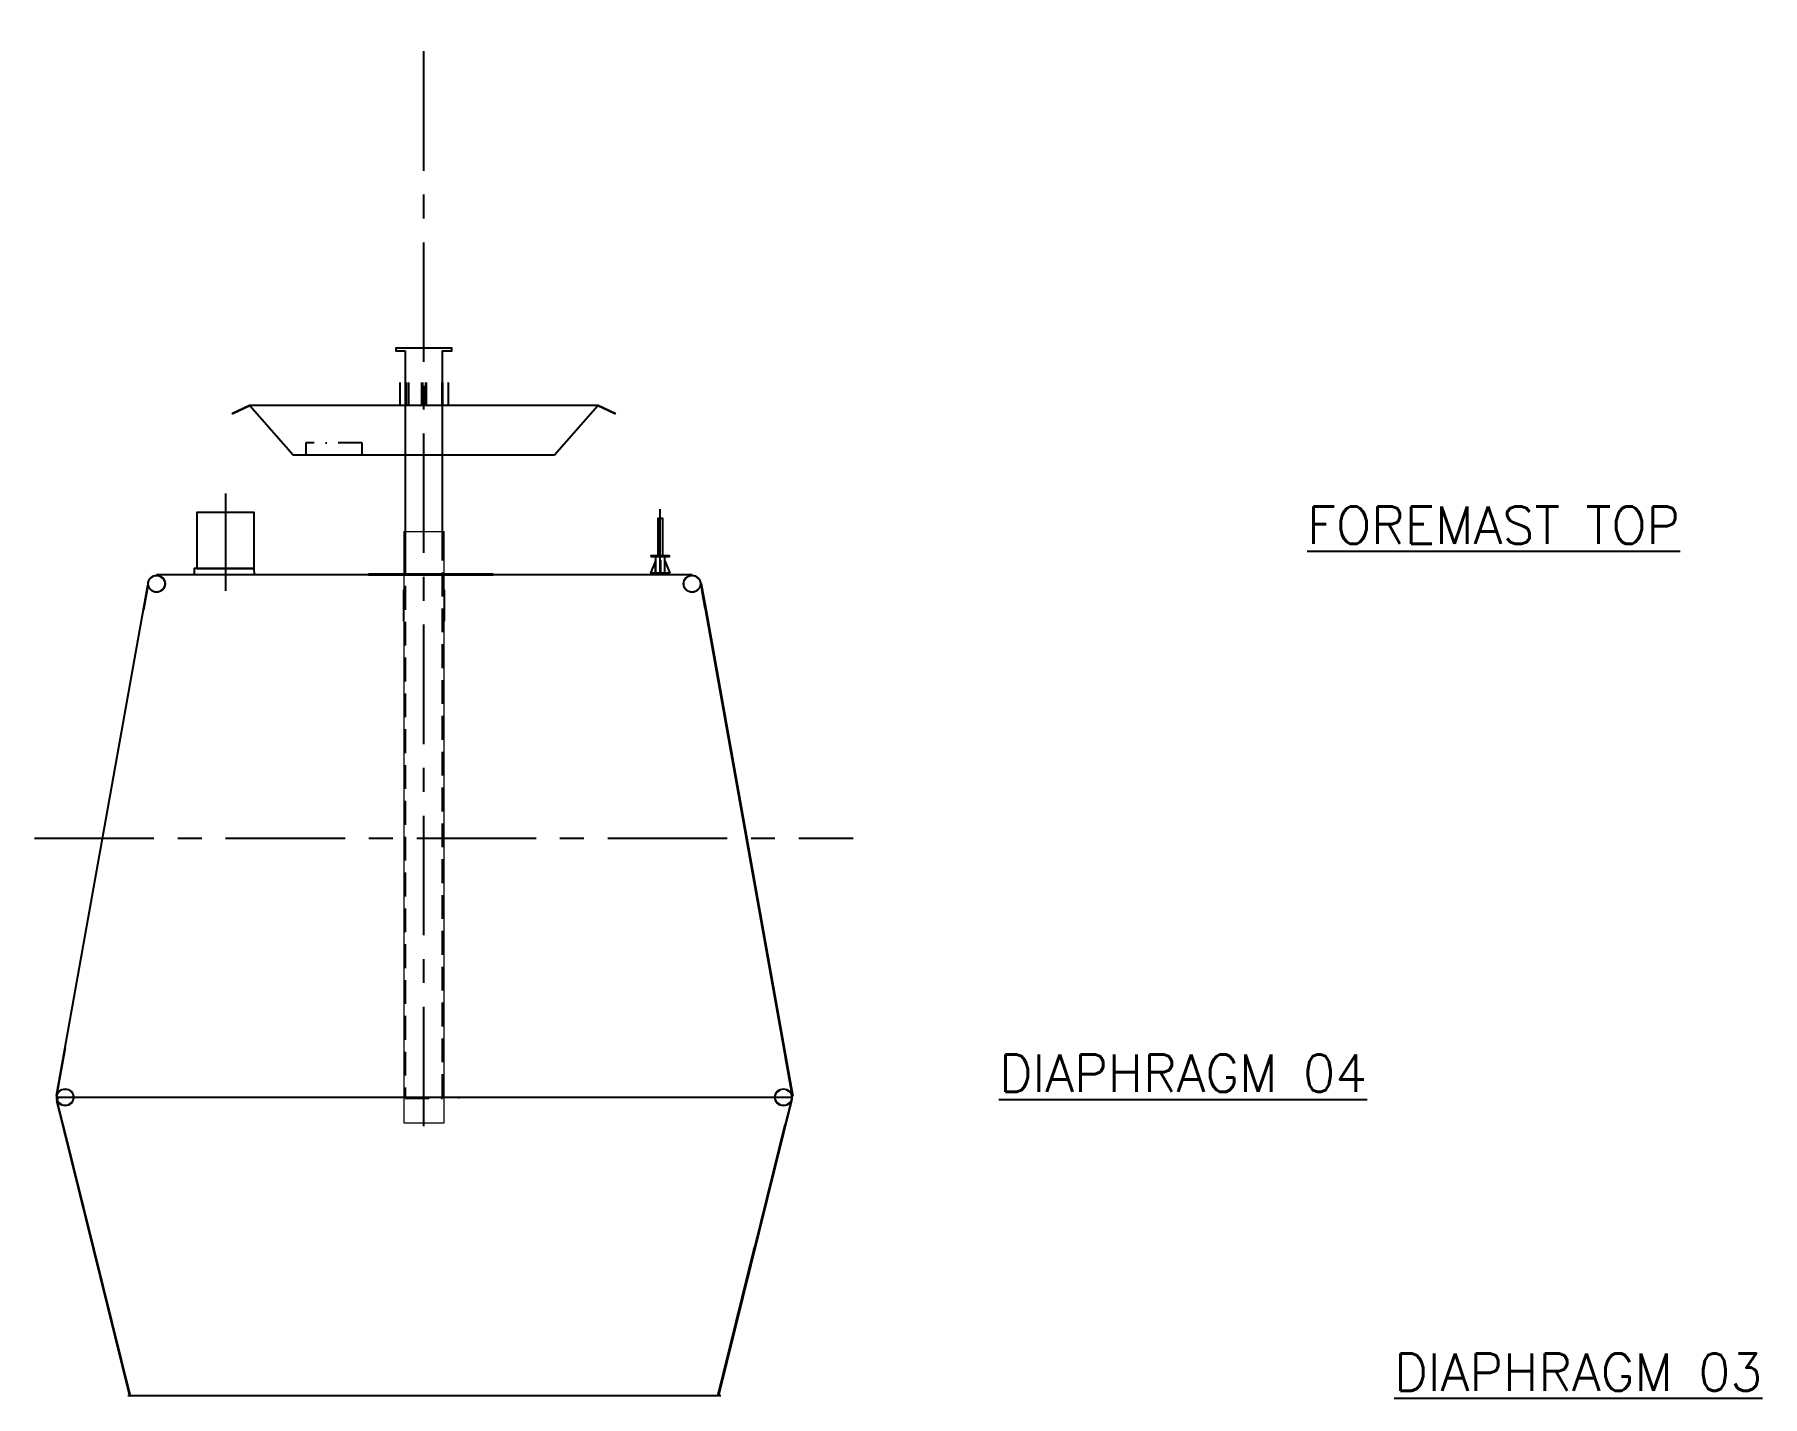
# Model space of a CAD drawing. Header units: inches. Extents: x -439515 to 171412, y -8673 to 415183.
# Drawn here: x 96669 to 109330, y 348105 to 358081 of the extents above; entities that cross this region are included whole.
import ezdxf
from ezdxf.enums import TextEntityAlignment as Align

# ---------------------------------------------------------------- set-up
doc = ezdxf.new("R2010")
doc.units = ezdxf.units.IN
doc.header["$LTSCALE"] = 700
doc.header["$MEASUREMENT"] = 0
for name, pattern in [('CENTER', [2, 1.25, -0.25, 0.25, -0.25]), ('DASHDOT2', [0.5, 0.25, -0.125, 0, -0.125]), ('HIDDEN', [0.375, 0.25, -0.125])]:
    doc.linetypes.add(name, pattern=pattern)
for name, color, linetype in [('10001', 7, 'Continuous'), ('8001', 7, 'Continuous'), ('ASTER COMPLEX', 7, 'Continuous'), ('ChangeDec05', 254, 'Continuous'), ('NOTCH1', 7, 'Continuous'), ('PLAT1', 3, 'Continuous'), ('STIF3', 3, 'Continuous'), ('WEAPON TEXT', 7, 'Continuous')]:
    doc.layers.add(name, color=color, linetype=linetype)
doc.styles.add('ROMANS', font='romans')

# ---------------------------------------------------------------- blocks, each defined once
blk = doc.blocks.new('1111')
blk.add_line((109653, 321957), (109653, 322482))
at = {"color": 3}
blk.add_lwpolyline([(109633, 322106), (109673, 322106), (109673, 322406), (109633, 322406)], close=True, dxfattribs=at)
for points in [[(109578, 322101), (109728, 322101), (109728, 322106), (109578, 322106)], [(109578, 321957), (109728, 321957), (109728, 321967), (109578, 321967)], [(109648, 321967), (109658, 321967), (109658, 322067), (109648, 322067)]]:
    blk.add_lwpolyline(points, close=True)
for points in [[(109615, 322106), (109615, 321967), (109690, 321967), (109690, 322106)], [(109575, 321967), (109615, 321967), (109615, 322067), (109575, 321967)], [(109730, 321967), (109690, 321967), (109690, 322067), (109730, 321967)]]:
    blk.add_lwpolyline(points)

msp = doc.modelspace()

# ---------------------------------------------------------------- linework, layer by layer
at = {"linetype": 'CENTER'}
for p, q in [((99522.1, 350083.5), (99522.1, 358081.3)), ((96669.2, 352194.2), (102667.5, 352194.2))]:
    msp.add_line(p, q, dxfattribs=at)
at = {"color": 3}
for p, q in [((99345.3, 355531.8), (99345.3, 355365.3)), ((99385.2, 355531.8), (99385.2, 355365.3)), ((99391.6, 355531.8), (99391.6, 355365.3)), ((99408, 355531.8), (99408, 355365.3)), ((99505, 355531.8), (99505, 355365.3)), ((99510.7, 355531.8), (99510.7, 355365.3)), ((99533.5, 355531.8), (99533.5, 355365.3)), ((99539.2, 355531.8), (99539.2, 355365.3)), ((99652.6, 355531.8), (99652.6, 355365.3)), ((99659, 355531.8), (99659, 355365.3)), ((99659, 355531.8), (99659, 355365.3)), ((99698.9, 355531.8), (99698.9, 355365.3))]:
    msp.add_line(p, q, dxfattribs=at)
at = {"color": 5}
for points in [[(99659, 354305.2), (99659, 355764.5), (99727.4, 355764.5), (99727.4, 355783.6), (99316.8, 355783.6), (99316.8, 355764.5), (99385.2, 355764.5)], [(99385.2, 355764.5), (99385.2, 354305.2)]]:
    msp.add_lwpolyline(points, dxfattribs=at)
msp.add_lwpolyline([(100479.3, 355000.3), (98564.6, 355000.3), (98247.7, 355361.7), (98122.5, 355303.3), (98120.6, 355307.5), (98244.6, 355365.3), (100799.3, 355365.3), (100923.3, 355307.5), (100921.4, 355303.3), (100796.1, 355361.7), (100479.3, 355000.3)])
at = {"linetype": 'DASHDOT2'}
msp.add_lwpolyline([(99068.6, 355000.3), (99068.6, 355091.6), (98658, 355091.6), (98658, 355000.3)], dxfattribs=at)
at = {"color": 5, "linetype": 'HIDDEN'}
msp.add_lwpolyline([(99385.2, 354305.2), (99385.2, 350290.2), (99659, 350290.2), (99659, 354305.2)], dxfattribs=at)
at = {"layer": '10001', "color": 7, "lineweight": 0}
for p, q in [((99375.4, 354442), (99671, 354442)), ((99375.4, 354442), (99375.4, 350108.2)), ((99671, 350108.2), (99671, 354442)), ((99375.4, 350108.2), (99671, 350108.2))]:
    msp.add_line(p, q, dxfattribs=at)
for points in [[(97517.7, 354012.6, -0.414212), (97517.7, 354103.8, -0.414212), (97608.9, 354103.8, -0.414212), (97608.9, 354012.6, -0.414212), (97517.7, 354012.6), (97517.7, 354016.8), (97521.9, 354016.8, -0.4142212), (97521.9, 354099.5, -0.4142212), (97604.6, 354099.5, -0.4142212), (97604.6, 354016.8, -0.4142212), (97521.9, 354016.8, -0.4142212)], [(101441.3, 354012.6, -0.414212), (101441.3, 354103.7, -0.414212), (101532.5, 354103.7, -0.414212), (101532.5, 354012.6, -0.414212), (101441.3, 354012.6), (101441.3, 354016.8), (101445.5, 354016.8, -0.4142073), (101445.5, 354099.5, -0.4142212), (101528.2, 354099.5, -0.4142073), (101528.2, 354016.8, -0.4142212), (101445.5, 354016.8, -0.4142212)], [(96847.7, 350250.2, -0.414212), (96847.7, 350341.4, -0.4141867), (96938.9, 350341.4, -0.414212), (96938.9, 350250.2, -0.4141867), (96847.7, 350250.2), (96847.7, 350254.5), (96852, 350254.5, -0.4142073), (96852, 350337.2, -0.4141933), (96934.7, 350337.2, -0.4142073), (96934.7, 350254.5, -0.4141933), (96852, 350254.5, -0.4141933)], [(102111.1, 350250.2, -0.414212), (102111.1, 350341.4, -0.414212), (102202.3, 350341.4, -0.414212), (102202.3, 350250.2, -0.414212), (102111.1, 350250.2), (102111.1, 350254.5), (102115.3, 350254.5, -0.4142073), (102115.3, 350337.2, -0.4142212), (102198.1, 350337.2, -0.4142073), (102198.1, 350254.5, -0.4142212), (102115.3, 350254.5, -0.4142212)]]:
    msp.add_lwpolyline(points, format="xyb", dxfattribs=at)
at = {"layer": '8001', "color": 7, "lineweight": 25}
msp.add_line((102172.7, 350096.1), (102219.2, 350283.9), dxfattribs=at)
at = {"layer": 'ASTER COMPLEX', "color": 0, "linetype": 'CENTER'}
msp.add_line((98067.3, 354718.1), (98067.3, 354006.2), dxfattribs=at)
at = {"layer": 'ChangeDec05', "color": 3, "linetype": 'Continuous'}
for points in [[(97857.5, 354170.3), (98277.2, 354170.3), (98277.2, 354580.9), (97857.5, 354580.9)], [(97837.6, 354125.8), (98281.7, 354125.8), (98277.2, 354170.3), (97837.6, 354170.3)]]:
    msp.add_lwpolyline(points, close=True, dxfattribs=at)
at = {"layer": 'NOTCH1', "color": 7}
msp.add_arc((96829.8, 350293.4), 13.7, 283.98187, 359.98755, dxfattribs=at)
at = {"layer": 'PLAT1', "color": 7}
for p, q in [((99098.1, 354122.6), (97563.5, 354122.6)), ((100010.5, 354122.6), (99098.1, 354122.6)), ((101486.7, 354122.6), (100010.5, 354122.6)), ((97496.8, 354046), (96827.5, 350307)), ((97496.8, 354046), (96827.5, 350307)), ((97496.8, 354046), (97464.3, 353864.4)), ((97500.4, 354045.4), (97467.9, 353863.8)), ((97494.7, 354013.2), (97470.8, 353880.1)), ((97500.4, 354045.4), (97496.8, 354046)), ((99375.4, 353785.1), (99375.4, 354013.2)), ((99671.1, 354013.2), (99671.1, 353785.1)), ((101554.6, 354059.4), (101551, 354058.8)), ((101551, 354058.8), (101585.7, 353864.5)), ((101554.6, 354059.4), (101589.2, 353865.2)), ((101583.5, 353876.7), (101559.1, 354013.2)), ((101584.1, 353873.3), (102220.6, 350304.1)), ((101589.2, 353865.2), (102224.2, 350304.7)), ((96890.4, 350658.2), (96827.5, 350307)), ((96894, 350657.6), (96831.1, 350306.4)), ((96831.1, 350306.4), (96827.5, 350307)), ((96833.2, 350273.1), (96829.7, 350272.2)), ((96829.7, 350272.2), (97365.5, 348108.2)), ((99776, 350293.4), (96829.8, 350293.4)), ((96957.6, 350293.4), (96957.6, 350297.9)), ((97298.1, 350293.4), (96957.6, 350293.4)), ((98042.5, 350293.4), (97298.1, 350293.4)), ((99046.1, 350293.4), (98042.5, 350293.4)), ((99958.5, 350293.4), (99046.1, 350293.4)), ((99776, 350293.4), (99783.3, 350293.4)), ((102224.8, 350293.4), (99783.3, 350293.4)), ((101113.7, 350293.4), (99958.5, 350293.4)), ((101661.1, 350293.4), (101113.7, 350293.4)), ((102092.5, 350293.4), (101661.1, 350293.4)), ((102215.7, 350269.7), (101681, 348108.2)), ((102092.5, 350293.4), (102092.5, 350297.9)), ((102215.7, 350269.7), (102212.1, 350270.5)), ((102224.2, 350304.7), (102220.6, 350304.1)), ((101697.5, 348108.2), (97353.6, 348108.2)), ((97592.1, 348108.2), (97373.2, 348108.2))]:
    msp.add_line(p, q, dxfattribs=at)
at = {"layer": 'PLAT1'}
for p, q in [((100029.2, 354129.5), (99116.8, 354129.5)), ((100029.2, 354122.2), (99116.8, 354122.2)), ((100029.2, 354122.2), (100029.2, 354129.5))]:
    msp.add_line(p, q, dxfattribs=at)
at = {"layer": 'PLAT1', "color": 7}
for points in [[(96833.2, 350273.1), (97102.9, 349183.8), (97104.7, 349184.2), (97370.8, 348109.5)], [(102212.1, 350270.5), (101946.9, 349198.5), (101945.2, 349198.9), (101675.7, 348109.5)], [(96876.1, 350100), (97102.9, 349183.8), (97104.7, 349184.2), (97370.8, 348109.5), (97371.1, 348108.2)], [(101675.4, 348108.2), (101675.7, 348109.5), (101945.2, 349198.9), (101946.9, 349198.5), (102169.9, 350100)]]:
    msp.add_lwpolyline(points, dxfattribs=at)
at = {"layer": 'STIF3', "color": 7}
for p, q in [((99352.6, 354122.6), (97586.3, 354122.6)), ((101463.8, 354122.6), (99693.9, 354122.6)), ((102170.1, 350587.5), (102218.6, 350315.8))]:
    msp.add_line(p, q, dxfattribs=at)

# ---------------------------------------------------------------- block references
at = {"xscale": 0.9123799999999999, "yscale": 0.9123799999999999, "zscale": 0.9123799999999999}
msp.add_blockref('1111', (1208.9, 60378.6), dxfattribs=at)
msp.add_blockref('1111', (1208.9, 60378.6), dxfattribs=at)

# ---------------------------------------------------------------- texts
at = {"layer": 'WEAPON TEXT', "style": 'ROMANS'}
for s, p in [('%%UFOREMAST TOP', (108726.6, 354350.6)), ('%%UDIAPHRAGM 04', (106433.6, 350335.6)), ('%%UDIAPHRAGM 03', (109329.8, 348146.2))]:
    msp.add_text(s, height=273.714, dxfattribs=at).set_placement(p, align=Align.RIGHT)

doc.saveas('drawing.dxf')
